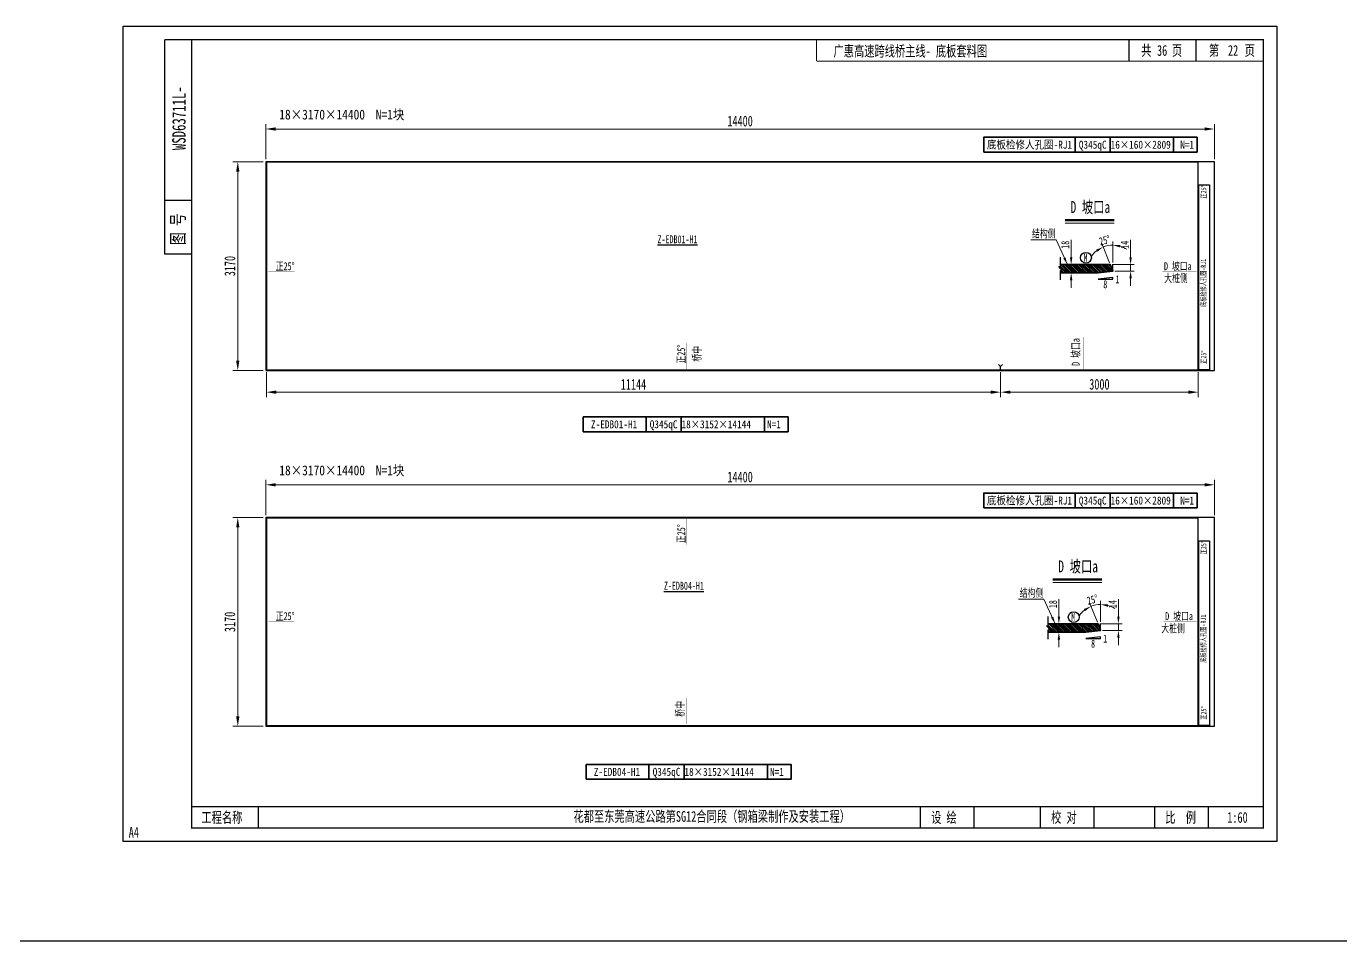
# Model space of a CAD drawing. Extents: x 1629247 to 2251351, y -601856 to -65897.
# Drawn here: x 2143670 to 2163622, y -305116 to -291227 of the extents above; entities that cross this region are included whole.
import ezdxf
from ezdxf.enums import TextEntityAlignment as Align

# ---------------------------------------------------------------- set-up
doc = ezdxf.new("R2010")
doc.units = 0
doc.header["$LTSCALE"] = 2
doc.header["$MEASUREMENT"] = 0
doc.header["$PDMODE"] = 35
doc.header["$PDSIZE"] = 50
doc.linetypes.add('PHANTOM', pattern=[63.5, 31.75, -6.35, 6.35, -6.35, 6.35, -6.35])
doc.layers.get('0').update_dxf_attribs({"linetype": 'CONTINUOUS'})
doc.layers.get('Defpoints').update_dxf_attribs({"linetype": 'CONTINUOUS'})
for name, color, linetype, lineweight in [('1图框轮廓', 7, 'CONTINUOUS', 35), ('文字层', 4, 'CONTINUOUS', 13), ('标注层', 3, 'CONTINUOUS', 13)]:
    doc.layers.add(name, color=color, linetype=linetype, lineweight=lineweight)
doc.layers.add('A3', color=7, linetype='CONTINUOUS')
doc.styles.add('仿宋', font='仿宋_GB2312_1.ttf', dxfattribs={"width": 0.7})
doc.dimstyles.new('标准标注样式-45', dxfattribs={"dimscale": 45, "dimtxt": 2.7, "dimasz": 2.5, "dimexe": 1.25, "dimexo": 0.625, "dimtad": 1, "dimdec": 0, "dimdsep": 46, "dimtxsty": '仿宋', "dimcen": 2.5, "dimclrd": 3, "dimclre": 3, "dimclrt": 4, "dimazin": 0, "dimtfac": 1, "dimtdec": 0, "dimtmove": 0, "dimatfit": 3, "dimfxl": 1.25, "dimlwd": 13, "dimlwe": 13, "dimarcsym": 0})
doc.dimstyles.new('标准标注样式-60', dxfattribs={"dimscale": 60, "dimtxt": 2.7, "dimasz": 2.5, "dimexe": 1.25, "dimexo": 0.625, "dimtad": 1, "dimdec": 0, "dimdsep": 46, "dimtxsty": '仿宋', "dimcen": 2.5, "dimclrd": 3, "dimclre": 3, "dimclrt": 4, "dimazin": 0, "dimtfac": 1, "dimtdec": 0, "dimtmove": 0, "dimatfit": 3, "dimfxl": 1.25, "dimlwd": 13, "dimlwe": 13, "dimarcsym": 0})

# ---------------------------------------------------------------- blocks, each defined once
blk = doc.blocks.new('*D55')
at = {"color": 3, "lineweight": 13, "ltscale": 3}
for p, q in [((2159928, -300278), (2159809, -299985)), ((2159978, -300273), (2159978, -299952))]:
    blk.add_line(p, q, dxfattribs=at)
at = {"color": 3, "linetype": 'ByBlock', "lineweight": 13, "ltscale": 3}
for start, end in [(90, 112), (57.169, 73.5845), (128.4155, 144.831)]:
    blk.add_arc((2159978, -300402), 394, start, end, dxfattribs=at)
at = {"color": 3, "ltscale": 3}
for points in [[(2159724, -300078), (2159742, -300110), (2159830, -300037)], [(2160087, -300043), (2160092, -300006), (2159978, -300008)]]:
    blk.add_solid(points, dxfattribs=at)
at = {"layer": 'Defpoints', "color": 0, "ltscale": 3}
for p in [(2159928, -300012), (2159938, -300304), (2159978, -300301), (2159978, -300400), (2159978, -300402)]:
    blk.add_point(p, dxfattribs=at)
at = {"color": 4, "ltscale": 3, "insert": (2159854, -299936), "char_height": 121.5, "attachment_point": 5, "rotation": 14.8681, "style": '仿宋'}
blk.add_mtext('25%%D', dxfattribs=at)
blk = doc.blocks.new('*D56')
at = {"color": 3, "linetype": 'ByBlock', "lineweight": 13, "ltscale": 3}
for p, q in [((2159344, -300192), (2159344, -299928)), ((2159344, -300430), (2159344, -300304)), ((2159344, -300543), (2159344, -300655))]:
    blk.add_line(p, q, dxfattribs=at)
at = {"color": 3, "lineweight": 13, "ltscale": 3}
for p, q in [((2159340, -300304), (2159288, -300304)), ((2159340, -300430), (2159288, -300430))]:
    blk.add_line(p, q, dxfattribs=at)
at = {"color": 3, "ltscale": 3}
for points in [[(2159326, -300192), (2159363, -300192), (2159344, -300304)], [(2159326, -300543), (2159363, -300543), (2159344, -300430)]]:
    blk.add_solid(points, dxfattribs=at)
at = {"layer": 'Defpoints', "color": 0, "ltscale": 3}
for p in [(2159344, -300304), (2159368, -300304), (2159368, -300430)]:
    blk.add_point(p, dxfattribs=at)
at = {"color": 4, "ltscale": 3, "insert": (2159255, -300004), "char_height": 121.5, "attachment_point": 5, "rotation": 90, "style": '仿宋'}
blk.add_mtext('18', dxfattribs=at)
blk = doc.blocks.new('*D57')
at = {"color": 3, "linetype": 'ByBlock', "lineweight": 13, "ltscale": 3}
for p, q in [((2160248, -300192), (2160248, -299928)), ((2160248, -300402), (2160248, -300304)), ((2160248, -300515), (2160248, -300627))]:
    blk.add_line(p, q, dxfattribs=at)
at = {"color": 3, "lineweight": 13, "ltscale": 3}
for p, q in [((2159966, -300304), (2160304, -300304)), ((2160006, -300402), (2160304, -300402))]:
    blk.add_line(p, q, dxfattribs=at)
at = {"color": 3, "ltscale": 3}
for points in [[(2160229, -300192), (2160266, -300192), (2160248, -300304)], [(2160229, -300515), (2160266, -300515), (2160248, -300402)]]:
    blk.add_solid(points, dxfattribs=at)
at = {"layer": 'Defpoints', "color": 0, "ltscale": 3}
for p in [(2159938, -300304), (2159978, -300402), (2160248, -300304)]:
    blk.add_point(p, dxfattribs=at)
at = {"color": 4, "ltscale": 3, "insert": (2160159, -300004), "char_height": 121.5, "attachment_point": 5, "rotation": 90, "style": '仿宋'}
blk.add_mtext('14', dxfattribs=at)
blk = doc.blocks.new('*D63')
at = {"color": 3, "lineweight": 13, "ltscale": 3}
for p, q in [((2160113, -294820), (2159995, -294527)), ((2160163, -294815), (2160163, -294494))]:
    blk.add_line(p, q, dxfattribs=at)
at = {"color": 3, "linetype": 'ByBlock', "lineweight": 13, "ltscale": 3}
for start, end in [(128.4155, 144.831), (90, 112), (57.169, 73.5845)]:
    blk.add_arc((2160163, -294945), 394, start, end, dxfattribs=at)
at = {"color": 3, "ltscale": 3}
for points in [[(2159909, -294620), (2159928, -294652), (2160016, -294579)], [(2160272, -294585), (2160277, -294548), (2160163, -294551)]]:
    blk.add_solid(points, dxfattribs=at)
at = {"layer": 'Defpoints', "color": 0, "ltscale": 3}
for p in [(2160113, -294554), (2160124, -294847), (2160163, -294843), (2160163, -294942), (2160163, -294945)]:
    blk.add_point(p, dxfattribs=at)
at = {"color": 4, "ltscale": 3, "insert": (2160039, -294478), "char_height": 121.5, "attachment_point": 5, "rotation": 14.8681, "style": '仿宋'}
blk.add_mtext('25%%D', dxfattribs=at)
blk = doc.blocks.new('*D64')
at = {"color": 3, "linetype": 'ByBlock', "lineweight": 13, "ltscale": 3}
for p, q in [((2159530, -294734), (2159530, -294471)), ((2159530, -294973), (2159530, -294847)), ((2159530, -295085), (2159530, -295198))]:
    blk.add_line(p, q, dxfattribs=at)
at = {"color": 3, "lineweight": 13, "ltscale": 3}
for p, q in [((2159525, -294847), (2159474, -294847)), ((2159525, -294973), (2159474, -294973))]:
    blk.add_line(p, q, dxfattribs=at)
at = {"color": 3, "ltscale": 3}
for points in [[(2159511, -294734), (2159549, -294734), (2159530, -294847)], [(2159511, -295085), (2159549, -295085), (2159530, -294973)]]:
    blk.add_solid(points, dxfattribs=at)
at = {"layer": 'Defpoints', "color": 0, "ltscale": 3}
for p in [(2159530, -294847), (2159553, -294847), (2159553, -294973)]:
    blk.add_point(p, dxfattribs=at)
at = {"color": 4, "ltscale": 3, "insert": (2159441, -294546), "char_height": 121.5, "attachment_point": 5, "rotation": 90, "style": '仿宋'}
blk.add_mtext('18', dxfattribs=at)
blk = doc.blocks.new('*D65')
at = {"color": 3, "linetype": 'ByBlock', "lineweight": 13, "ltscale": 3}
for p, q in [((2160433, -294734), (2160433, -294470)), ((2160433, -294945), (2160433, -294847)), ((2160433, -295057), (2160433, -295170))]:
    blk.add_line(p, q, dxfattribs=at)
at = {"color": 3, "lineweight": 13, "ltscale": 3}
for p, q in [((2160152, -294847), (2160489, -294847)), ((2160191, -294945), (2160489, -294945))]:
    blk.add_line(p, q, dxfattribs=at)
at = {"color": 3, "ltscale": 3}
for points in [[(2160414, -294734), (2160452, -294734), (2160433, -294847)], [(2160414, -295057), (2160452, -295057), (2160433, -294945)]]:
    blk.add_solid(points, dxfattribs=at)
at = {"layer": 'Defpoints', "color": 0, "ltscale": 3}
for p in [(2160124, -294847), (2160433, -294847), (2160163, -294945)]:
    blk.add_point(p, dxfattribs=at)
at = {"color": 4, "ltscale": 3, "insert": (2160344, -294546), "char_height": 121.5, "attachment_point": 5, "rotation": 90, "style": '仿宋'}
blk.add_mtext('14', dxfattribs=at)
blk = doc.blocks.new('*D24')
at = {"color": 3, "lineweight": 13, "ltscale": 3}
for p, q in [((2158459, -296482), (2158459, -296859)), ((2161459, -296482), (2161459, -296859))]:
    blk.add_line(p, q, dxfattribs=at)
at = {"color": 3, "linetype": 'ByBlock', "lineweight": 13, "ltscale": 3}
blk.add_line((2161309, -296784), (2158609, -296784), dxfattribs=at)
at = {"color": 3, "ltscale": 3}
for points in [[(2158609, -296759), (2158609, -296809), (2158459, -296784)], [(2161309, -296759), (2161309, -296809), (2161459, -296784)]]:
    blk.add_solid(points, dxfattribs=at)
at = {"layer": 'Defpoints', "color": 0, "ltscale": 3}
for p in [(2158459, -296444), (2161459, -296444), (2158459, -296784)]:
    blk.add_point(p, dxfattribs=at)
at = {"color": 4, "ltscale": 3, "insert": (2159959, -296665), "char_height": 162, "attachment_point": 5, "style": '仿宋'}
blk.add_mtext('3000', dxfattribs=at)
blk = doc.blocks.new('*D25')
at = {"color": 3, "lineweight": 13, "ltscale": 3}
for p, q in [((2147315, -296482), (2147315, -296859)), ((2158459, -296482), (2158459, -296859))]:
    blk.add_line(p, q, dxfattribs=at)
at = {"color": 3, "linetype": 'ByBlock', "lineweight": 13, "ltscale": 3}
blk.add_line((2147465, -296784), (2158309, -296784), dxfattribs=at)
at = {"color": 3, "ltscale": 3}
for points in [[(2147465, -296759), (2147465, -296809), (2147315, -296784)], [(2158309, -296759), (2158309, -296809), (2158459, -296784)]]:
    blk.add_solid(points, dxfattribs=at)
at = {"layer": 'Defpoints', "color": 0, "ltscale": 3}
for p in [(2147315, -296444), (2158459, -296444), (2158459, -296784)]:
    blk.add_point(p, dxfattribs=at)
at = {"color": 4, "ltscale": 3, "insert": (2152887, -296665), "char_height": 162, "attachment_point": 5, "style": '仿宋'}
blk.add_mtext('11144', dxfattribs=at)
blk = doc.blocks.new('*D625')
at = {"color": 3, "lineweight": 13, "ltscale": 3}
for p, q in [((2147305, -293247), (2147305, -292712)), ((2161705, -293247), (2161705, -292712))]:
    blk.add_line(p, q, dxfattribs=at)
at = {"color": 3, "linetype": 'ByBlock', "lineweight": 13, "ltscale": 3}
blk.add_line((2161555, -292787), (2147455, -292787), dxfattribs=at)
at = {"color": 3, "ltscale": 3}
for points in [[(2147455, -292762), (2147455, -292812), (2147305, -292787)], [(2161555, -292762), (2161555, -292812), (2161705, -292787)]]:
    blk.add_solid(points, dxfattribs=at)
at = {"layer": 'Defpoints', "color": 0, "ltscale": 3}
for p in [(2147305, -292787), (2147305, -293284), (2161705, -293284)]:
    blk.add_point(p, dxfattribs=at)
at = {"color": 4, "ltscale": 3, "insert": (2154505, -292668), "char_height": 162, "attachment_point": 5, "style": '仿宋'}
blk.add_mtext('14400', dxfattribs=at)
blk = doc.blocks.new('*D626')
at = {"color": 3, "lineweight": 13, "ltscale": 3}
for p, q in [((2147267, -293284), (2146805, -293284)), ((2147267, -296454), (2146805, -296454))]:
    blk.add_line(p, q, dxfattribs=at)
at = {"color": 3, "linetype": 'ByBlock', "lineweight": 13, "ltscale": 3}
blk.add_line((2146880, -293434), (2146880, -296304), dxfattribs=at)
at = {"color": 3, "ltscale": 3}
for points in [[(2146855, -293434), (2146905, -293434), (2146880, -293284)], [(2146855, -296304), (2146905, -296304), (2146880, -296454)]]:
    blk.add_solid(points, dxfattribs=at)
at = {"layer": 'Defpoints', "color": 0, "ltscale": 3}
for p in [(2147305, -293284), (2146880, -296454), (2147305, -296454)]:
    blk.add_point(p, dxfattribs=at)
at = {"color": 4, "ltscale": 3, "insert": (2146761, -294869), "char_height": 162, "attachment_point": 5, "rotation": 90, "style": '仿宋'}
blk.add_mtext('3170', dxfattribs=at)
blk = doc.blocks.new('tukuangA4-')
at = {"layer": 'A3'}
for p, q in [((537, 7565), (537, 10327)), ((882, 10327), (537, 10327)), ((12951, 10051), (12951, 10327)), ((13814, 10051), (13814, 10327)), ((882, 8256), (537, 8256)), ((882, 7565), (537, 7565)), ((1745, 173), (1745, 449)), ((10266, 173), (10266, 449)), ((10957, 173), (10957, 449)), ((11811, 173), (11811, 449)), ((12502, 173), (12502, 449)), ((13280, 173), (13280, 449)), ((13971, 173), (13971, 449))]:
    blk.add_line(p, q, dxfattribs=at)
blk.add_lwpolyline([(14850, 10500), (14850, 0), (0, 0), (0, 10500)], close=True, dxfattribs=at)
for points, const_width in [([(882, 10327), (14677, 10327), (14677, 173), (882, 173), (882, 10327)], 17.3), ([(8927, 10051), (8927, 10327)], 13.8), ([(8927, 10051), (14677, 10051)], 13.8), ([(882, 449), (14677, 449)], 13.8)]:
    blk.add_lwpolyline(points, dxfattribs=dict(at, const_width=const_width))
at = {"layer": 'A3', "color": 7, "linetype": 'Continuous', "style": '仿宋', "width": 0.7}
for s, p in [('共    页', (13106, 10120)), ('第     页', (13977, 10120)), ('工程名称', (1009, 242)), ('花都至东莞高速公路第SG12合同段（钢箱梁制作及安装工程）', (5798, 255)), ('设 绘', (10401, 242)), ('校 对', (11946, 242)), ('比  例', (13415, 242))]:
    blk.add_text(s, height=138.1, dxfattribs=at).set_placement(p)
blk.add_text('WSD63711L-', height=172.6, rotation=90, dxfattribs=at).set_placement((806, 9316), align=Align.CENTER)
blk.add_text('图 号', height=172.6, rotation=90, dxfattribs=at).set_placement((793, 7681))
blk.add_text('A4', height=138.1, dxfattribs=at).set_placement((139, 50), align=Align.CENTER)
blk = doc.blocks.new('*D627')
at = {"color": 3, "lineweight": 13, "ltscale": 3}
for p, q in [((2147305, -298651), (2147305, -298116)), ((2161705, -298651), (2161705, -298116))]:
    blk.add_line(p, q, dxfattribs=at)
at = {"color": 3, "linetype": 'ByBlock', "lineweight": 13, "ltscale": 3}
blk.add_line((2161555, -298191), (2147455, -298191), dxfattribs=at)
at = {"color": 3, "ltscale": 3}
for points in [[(2147455, -298166), (2147455, -298216), (2147305, -298191)], [(2161555, -298166), (2161555, -298216), (2161705, -298191)]]:
    blk.add_solid(points, dxfattribs=at)
at = {"layer": 'Defpoints', "color": 0, "ltscale": 3}
for p in [(2147305, -298191), (2147305, -298689), (2161705, -298689)]:
    blk.add_point(p, dxfattribs=at)
at = {"color": 4, "ltscale": 3, "insert": (2154505, -298073), "char_height": 162, "attachment_point": 5, "style": '仿宋'}
blk.add_mtext('14400', dxfattribs=at)
blk = doc.blocks.new('*D628')
at = {"color": 3, "lineweight": 13, "ltscale": 3}
for p, q in [((2147267, -298689), (2146805, -298689)), ((2147267, -301859), (2146805, -301859))]:
    blk.add_line(p, q, dxfattribs=at)
at = {"color": 3, "linetype": 'ByBlock', "lineweight": 13, "ltscale": 3}
blk.add_line((2146880, -298839), (2146880, -301709), dxfattribs=at)
at = {"color": 3, "ltscale": 3}
for points in [[(2146855, -298839), (2146905, -298839), (2146880, -298689)], [(2146855, -301709), (2146905, -301709), (2146880, -301859)]]:
    blk.add_solid(points, dxfattribs=at)
at = {"layer": 'Defpoints', "color": 0, "ltscale": 3}
for p in [(2147305, -298689), (2146880, -301859), (2147305, -301859)]:
    blk.add_point(p, dxfattribs=at)
at = {"color": 4, "ltscale": 3, "insert": (2146761, -300274), "char_height": 162, "attachment_point": 5, "rotation": 90, "style": '仿宋'}
blk.add_mtext('3170', dxfattribs=at)

msp = doc.modelspace()

# ---------------------------------------------------------------- hatches: boundary and pattern name
at = {"layer": '标注层', "linetype": 'PHANTOM'}
h = msp.add_hatch(dxfattribs=at)
h.set_pattern_fill('ANSI31', color=8, scale=150, style=0)
h.set_pattern_definition([(135, (2160163.325, -294972.568), (13.25825, 13.25825), [])])
h.paths.add_polyline_path([(2159939.3, -294972.6), (2160163.3, -294944.6), (2160123.7, -294846.6), (2159369.2, -294846.6), (2159369.2, -294876.2), (2159342.9, -294876.2), (2159395.4, -294936.2), (2159369.2, -294936.2), (2159369.2, -294972.6)])
h = msp.add_hatch(dxfattribs=at)
h.set_pattern_fill('ANSI31', color=8, scale=150, style=0)
h.set_pattern_definition([(135, (2159977.872, -300430.436), (13.25825, 13.25825), [])])
h.paths.add_polyline_path([(2159753.9, -300430.4), (2159977.9, -300402.4), (2159938.3, -300304.4), (2159183.7, -300304.4), (2159183.7, -300334.1), (2159157.5, -300334.1), (2159210, -300394.1), (2159183.7, -300394.1), (2159183.7, -300430.4)])

# ---------------------------------------------------------------- linework, layer by layer
at = {"color": 7, "ltscale": 3}
for p, q in [((2160163.3, -294941.9), (2160163.3, -294842.8)), ((2159977.9, -300399.8), (2159977.9, -300300.7))]:
    msp.add_line(p, q, dxfattribs=at)
at = {"color": 6, "ltscale": 3}
for p, q in [((2158458.7, -296395.2), (2158427.4, -296363.9)), ((2158487.8, -296366.1), (2158458.7, -296395.2)), ((2158458.7, -296444.3), (2158458.7, -296395.2))]:
    msp.add_line(p, q, dxfattribs=at)
at = {"color": 8, "ltscale": 3}
msp.add_line((2065547.6, -305115.8), (2251350.7, -305115.8), dxfattribs=at)
for points in [[(2147304.7, -296454.3), (2161704.7, -296454.3), (2161704.7, -293284.3), (2147304.7, -293284.3)], [(2147304.7, -301859), (2161704.7, -301859), (2161704.7, -298689), (2147304.7, -298689)]]:
    msp.add_lwpolyline(points, close=True, dxfattribs=at)
at = {"color": 1}
for points in [[(2161458.7, -293292.3), (2147314.7, -293292.3), (2147314.7, -296444.3), (2161458.7, -296444.3)], [(2161468.7, -293635.3), (2161628.7, -293635.3), (2161628.7, -296444.3), (2161468.7, -296444.3)], [(2161458.7, -298697), (2147314.7, -298697), (2147314.7, -301849), (2161458.7, -301849)], [(2161468.7, -299040), (2161628.7, -299040), (2161628.7, -301849), (2161468.7, -301849)]]:
    msp.add_lwpolyline(points, close=True, dxfattribs=at)
at = {"color": 7}
for points in [[(2159369.2, -295078.2), (2159369.2, -294936.2), (2159395.4, -294936.2), (2159342.9, -294876.2), (2159369.2, -294876.2), (2159369.2, -294734.3)], [(2159183.7, -300536.1), (2159183.7, -300394.1), (2159210, -300394.1), (2159157.5, -300334.1), (2159183.7, -300334.1), (2159183.7, -300192.1)]]:
    msp.add_lwpolyline(points, dxfattribs=at)
at = {"color": 7, "ltscale": 3}
for points in [[(2160163.3, -295040.3), (2159939.3, -295068.3), (2159939.3, -295068.3), (2160163.3, -295068.3)], [(2159977.9, -300498.2), (2159753.9, -300526.2), (2159753.9, -300526.2), (2159977.9, -300526.2)]]:
    msp.add_lwpolyline(points, close=True, dxfattribs=at)
at = {"color": 3, "ltscale": 3}
for centre in [(2159754.2, -294742.9), (2159568.8, -300200.8)]:
    msp.add_circle(centre, 82.7, dxfattribs=at)
at = {"layer": '1图框轮廓', "color": 30, "ltscale": 3}
for p, q in [((2159590.2, -293137.8), (2159590.2, -292912.8)), ((2160124.7, -293137.8), (2160124.7, -292912.8)), ((2161082.4, -293137.8), (2161082.4, -292912.8)), ((2153076.7, -297384.6), (2153076.7, -297159.6)), ((2153611.2, -297384.6), (2153611.2, -297159.6)), ((2154874.2, -297384.6), (2154874.2, -297159.6)), ((2159590.2, -298542.4), (2159590.2, -298317.4)), ((2160124.7, -298542.4), (2160124.7, -298317.4)), ((2161082.4, -298542.4), (2161082.4, -298317.4)), ((2153121.2, -302663.2), (2153121.2, -302438.2)), ((2153655.7, -302663.2), (2153655.7, -302438.2)), ((2154918.7, -302663.2), (2154918.7, -302438.2))]:
    msp.add_line(p, q, dxfattribs=at)
for points in [[(2158203.5, -293137.8), (2161442.4, -293137.8), (2161442.4, -292912.8), (2158203.5, -292912.8)], [(2152125.2, -297384.6), (2155234.2, -297384.6), (2155234.2, -297159.6), (2152125.2, -297159.6)], [(2158203.5, -298542.4), (2161442.4, -298542.4), (2161442.4, -298317.4), (2158203.5, -298317.4)], [(2152169.7, -302663.2), (2155278.7, -302663.2), (2155278.7, -302438.2), (2152169.7, -302438.2)]]:
    msp.add_lwpolyline(points, close=True, dxfattribs=at)
for points in [[(2161603.1, -293640.6, 0, 20, 0), (2161603.1, -293718.6, 3, 3, 0), (2161603.1, -293853.2, 3, 3, 0)], [(2161603.1, -296439.1, 0, 20, 0), (2161603.1, -296361.1, 3, 3, 0), (2161603.1, -296226.4, 3, 3, 0)], [(2161603.1, -299045.3, 0, 20, 0), (2161603.1, -299123.3, 3, 3, 0), (2161603.1, -299257.9, 3, 3, 0)], [(2161603.1, -301843.7, 0, 20, 0), (2161603.1, -301765.7, 3, 3, 0), (2161603.1, -301631.1, 3, 3, 0)]]:
    msp.add_lwpolyline(points, format="xyseb", dxfattribs=at)
at = {"layer": '1图框轮廓', "color": 1}
for points in [[(2159369.2, -294846.6), (2160123.7, -294846.6), (2160163.3, -294944.6), (2159939.3, -294972.6), (2159369.2, -294972.6)], [(2159183.7, -300304.4), (2159938.3, -300304.4), (2159977.9, -300402.4), (2159753.9, -300430.4), (2159183.7, -300430.4)]]:
    msp.add_lwpolyline(points, dxfattribs=at)
at = {"layer": '文字层', "lineweight": 50}
for p, q in [((2159437.3, -294169.8), (2160180.6, -294169.8)), ((2159251.9, -299627.7), (2159995.1, -299627.7))]:
    msp.add_line(p, q, dxfattribs=at)
at = {"layer": '文字层', "lineweight": 20}
for p, q in [((2159437.3, -294214.8), (2160180.6, -294214.8)), ((2159251.9, -299672.7), (2159995.1, -299672.7))]:
    msp.add_line(p, q, dxfattribs=at)
at = {"layer": '标注层', "color": 42}
for points in [[(2147341.9, -294957, 0, 25, 0), (2147416.7, -294957, 5, 5, 0), (2147737.5, -294957, 5, 5, 0)], [(2153696.7, -296433.8, 0, 25, 0), (2153696.7, -296358.9, 5, 5, 0), (2153696.7, -296038.1, 5, 5, 0)], [(2153696.7, -298706.7, 0, 25, 0), (2153696.7, -298781.5, 5, 5, 0), (2153696.7, -299102.3, 5, 5, 0)], [(2147341.9, -300271.5, 0, 25, 0), (2147416.7, -300271.5, 5, 5, 0), (2147737.5, -300271.5, 5, 5, 0)], [(2153696.7, -301826.4, 0, 25, 0), (2153696.7, -301751.6, 5, 5, 0), (2153696.7, -301430.8, 5, 5, 0)]]:
    msp.add_lwpolyline(points, format="xyseb", dxfattribs=at)
at = {"layer": '标注层', "color": 182}
for points in [[(2161441.4, -294957, 0, 25, 0), (2161366.5, -294957, 5, 5, 0), (2160913.1, -294957, 5, 5, 0)], [(2159717.5, -296444.3, 0, 25, 0), (2159717.5, -296369.5, 5, 5, 0), (2159717.5, -295948.6, 5, 5, 0)], [(2161441.4, -300271.5, 0, 25, 0), (2161366.5, -300271.5, 5, 5, 0), (2160932.2, -300271.5, 5, 5, 0)]]:
    msp.add_lwpolyline(points, format="xyseb", dxfattribs=at)

# ---------------------------------------------------------------- block references
at = {"color": 8, "xscale": 1.179310344858095, "yscale": 1.179310344799887, "zscale": 1.179310344827586}
msp.add_blockref('tukuangA4-', (2145138, -303609.4), dxfattribs=at)

# ---------------------------------------------------------------- texts
at = {"color": 7, "style": '仿宋', "width": 0.85}
for s, p in [('18×3170×14400', (2147510.2, -292642.3)), ('N=1块', (2148974.5, -292642.3)), ('N=1块', (2148974.5, -298046.9)), ('18×3170×14400', (2147510.2, -298046.9))]:
    msp.add_text(s, height=150, dxfattribs=at).set_placement(p)
for s, p in [('底板检修人孔圈-RJ1', (2158897.6, -293025.3)), ('Q345qC', (2159857.4, -293025.3)), ('N=1', (2161290.9, -293025.3)), ('Z-EDB01-H1', (2152592.4, -297272.1)), ('Q345qC', (2153344, -297272.1)), ('N=1 ', (2155054.2, -297272.1)), ('底板检修人孔圈-RJ1', (2158897.6, -298429.9)), ('Q345qC', (2159857.4, -298429.9)), ('N=1', (2161290.9, -298429.9)), ('Z-EDB04-H1', (2152635.8, -302550.7)), ('Q345qC', (2153388.4, -302550.7)), ('N=1 ', (2155098.7, -302550.7))]:
    msp.add_text(s, height=121.5, dxfattribs=at).set_placement(p, align=Align.MIDDLE_CENTER)
for s, p in [('16×160×2809', (2160129.2, -293025.3)), ('18×3152×14144', (2153615.7, -297272.1)), ('16×160×2809', (2160129.2, -298429.9)), ('18×3152×14144', (2153660.2, -302550.7))]:
    msp.add_text(s, height=121.5, dxfattribs=at).set_placement(p, align=Align.MIDDLE_LEFT)
at = {"color": 6, "linetype": 'PHANTOM', "ltscale": 10, "style": '仿宋', "width": 0.7}
for s, p in [('%%UZ-EDB01-H1', (2153251.3, -294522.9)), ('%%UZ-EDB04-H1', (2153348.6, -299785.5))]:
    msp.add_text(s, height=121.5, dxfattribs=at).set_placement(p)
at = {"layer": 'A3', "color": 6, "linetype": 'Continuous', "style": '仿宋', "width": 0.7}
msp.add_text('广惠高速跨线桥主线- 底板套料图', height=162.857, dxfattribs=at).set_placement((2155922.6, -291684.4))
at = {"layer": 'A3', "color": 1, "linetype": 'Continuous', "style": '仿宋', "width": 0.7}
for s, p in [('36', (2160833.2, -291675.2)), ('22', (2161910.4, -291675.2))]:
    msp.add_text(s, height=162.86, dxfattribs=at).set_placement(p)
at = {"layer": 'A3', "color": 6, "linetype": 'Continuous', "style": '仿宋', "width": 0.7}
for s, p in [('正25%%D', (2161581.8, -293741.2)), ('底板检修人孔圈-RJ1', (2161576.6, -295122.7)), ('正25%%D', (2161581.8, -296252.1)), ('正25%%D', (2161581.8, -299145.9)), ('底板检修人孔圈-RJ1', (2161576.6, -300527.4)), ('正25%%D', (2161581.8, -301656.7))]:
    msp.add_text(s, height=80, rotation=90, dxfattribs=at).set_placement(p, align=Align.CENTER)
at = {"layer": 'A3', "color": 7, "linetype": 'Continuous', "style": '仿宋', "width": 0.7}
msp.add_text('1:60', height=162.86, dxfattribs=at).set_placement((2161899.9, -303324.6))
at = {"layer": '文字层', "color": 1, "style": '仿宋', "width": 0.7}
for p in [(2159521.2, -294062.7), (2159335.7, -299520.5)]:
    msp.add_text('D 坡口a', height=180, dxfattribs=at).set_placement(p)
at = {"layer": '标注层', "color": 4, "style": '仿宋', "width": 0.7}
for s, p in [('结构侧', (2158936.2, -294435.1)), ('8', (2160018.2, -295206.3)), ('1', (2160202.6, -295130.7)), ('结构侧', (2158750.7, -299893)), ('1', (2160017.2, -300588.6)), ('8', (2159832.7, -300664.2))]:
    msp.add_text(s, height=121.5, dxfattribs=at).set_placement(p)
at = {"layer": '标注层', "color": 2, "style": '仿宋', "width": 0.7}
for p in [(2159717.2, -294800.3), (2159531.8, -300258.2)]:
    msp.add_text('M', height=121.5, dxfattribs=at).set_placement(p)
at = {"layer": '标注层', "color": 42, "style": '仿宋', "width": 0.7}
for s, p in [('正25%%D', (2147456.6, -294931.8)), ('大桩侧', (2160942.7, -295113.1)), ('正25%%D', (2147456.6, -300246.2)), ('大桩侧', (2160898.5, -300432.4))]:
    msp.add_text(s, height=121.5, dxfattribs=at).set_placement(p)
at = {"layer": '标注层', "color": 182, "style": '仿宋', "width": 0.7}
for p in [(2160939.1, -294931.8), (2160958.2, -300246.2)]:
    msp.add_text('D 坡口a', height=121.5, dxfattribs=at).set_placement(p)
at = {"layer": '标注层', "color": 42, "style": '仿宋', "width": 0.7}
for s, p in [('正25%%D', (2153671.5, -296348.7)), ('桥中', (2153911.2, -296319.9)), ('正25%%D', (2153671.5, -299076.4)), ('桥中', (2153653.8, -301713.6))]:
    msp.add_text(s, height=121.5, rotation=90, dxfattribs=at).set_placement(p)
at = {"layer": '标注层', "color": 182, "style": '仿宋', "width": 0.7}
msp.add_text('D 坡口a', height=121.5, rotation=90, dxfattribs=at).set_placement((2159660.3, -296384.6))

# ---------------------------------------------------------------- dimensions: what is measured, and where the dimension line sits
at = {"color": 8, "ltscale": 3}
for base, p1, p2, picture, middle in [((2147304.7, -292786.5), (2161704.7, -293284.3), (2147304.7, -293284.3), '*D625', (2154504.7, -292668)), ((2158458.7, -296783.8), (2161458.7, -296444.3), (2158458.7, -296444.3), '*D24', (2159958.7, -296665.3)), ((2147304.7, -298191.2), (2161704.7, -298689), (2147304.7, -298689), '*D627', (2154504.7, -298072.7))]:
    dim = msp.add_linear_dim(base=base, p1=p1, p2=p2, dimstyle='标准标注样式-60', dxfattribs=at)
    dim.commit()
    dim.dimension.update_dxf_attribs({"geometry": picture, "text_midpoint": middle})
for base, p1, p2, angle, picture, middle in [((2146879.9, -296454.3), (2147304.7, -293284.3), (2147304.7, -296454.3), 90, '*D626', (2146761.4, -294869.3)), ((2158458.7, -296783.8), (2147314.7, -296444.3), (2158458.7, -296444.3), 180, '*D25', (2152886.7, -296665.3)), ((2146879.9, -301859), (2147304.7, -298689), (2147304.7, -301859), 90, '*D628', (2146761.4, -300274))]:
    dim = msp.add_linear_dim(base=base, p1=p1, p2=p2, angle=angle, dimstyle='标准标注样式-60', dxfattribs=at)
    dim.commit()
    dim.dimension.update_dxf_attribs({"geometry": picture, "text_midpoint": middle})
at = {"color": 7, "ltscale": 3}
for base, p1, p2, picture, middle in [((2159529.8, -294846.6), (2159553.3, -294972.6), (2159553.3, -294846.6), '*D64', (2159440.9, -294546.1)), ((2160433, -294846.6), (2160163.3, -294944.6), (2160123.7, -294846.6), '*D65', (2160344.1, -294545.9)), ((2159344.3, -300304.4), (2159367.9, -300430.4), (2159367.9, -300304.4), '*D56', (2159255.4, -300004)), ((2160247.6, -300304.4), (2159977.9, -300402.4), (2159938.3, -300304.4), '*D57', (2160158.7, -300003.7))]:
    dim = msp.add_linear_dim(base=base, p1=p1, p2=p2, angle=90, dimstyle='标准标注样式-45', override={"dimlfac": 0.142857}, dxfattribs=at)
    dim.commit()
    dim.dimension.update_dxf_attribs({"geometry": picture, "text_midpoint": middle})
for base, line1, line2, picture, middle in [((2160113, -294553.8), ((2160123.7, -294846.6), (2160163.3, -294944.6)), ((2160163.3, -294941.9), (2160163.3, -294842.8)), '*D63', (2160062.2, -294563.7)), ((2159927.6, -300011.6), ((2159938.3, -300304.4), (2159977.9, -300402.4)), ((2159977.9, -300399.8), (2159977.9, -300300.7)), '*D55', (2159876.8, -300021.6))]:
    dim = msp.add_angular_dim_2l(base=base, line1=line1, line2=line2, text='25%%D', dimstyle='标准标注样式-45', override={"dimadec": 0}, dxfattribs=at)
    dim.commit()
    dim.dimension.update_dxf_attribs({"geometry": picture, "text_midpoint": middle, "dimtype": 162})

# ---------------------------------------------------------------- leaders
for points in [[(2159473.5, -294846.6), (2159302, -294471.8), (2158918.8, -294471.8)], [(2159288.1, -300304.4), (2159116.5, -299929.6), (2158733.3, -299929.6)]]:
    msp.add_leader(points, dimstyle='标准标注样式-45', override={"dimgap": 0.625, "dimtad": 0}, dxfattribs=at)

doc.saveas('drawing.dxf')
